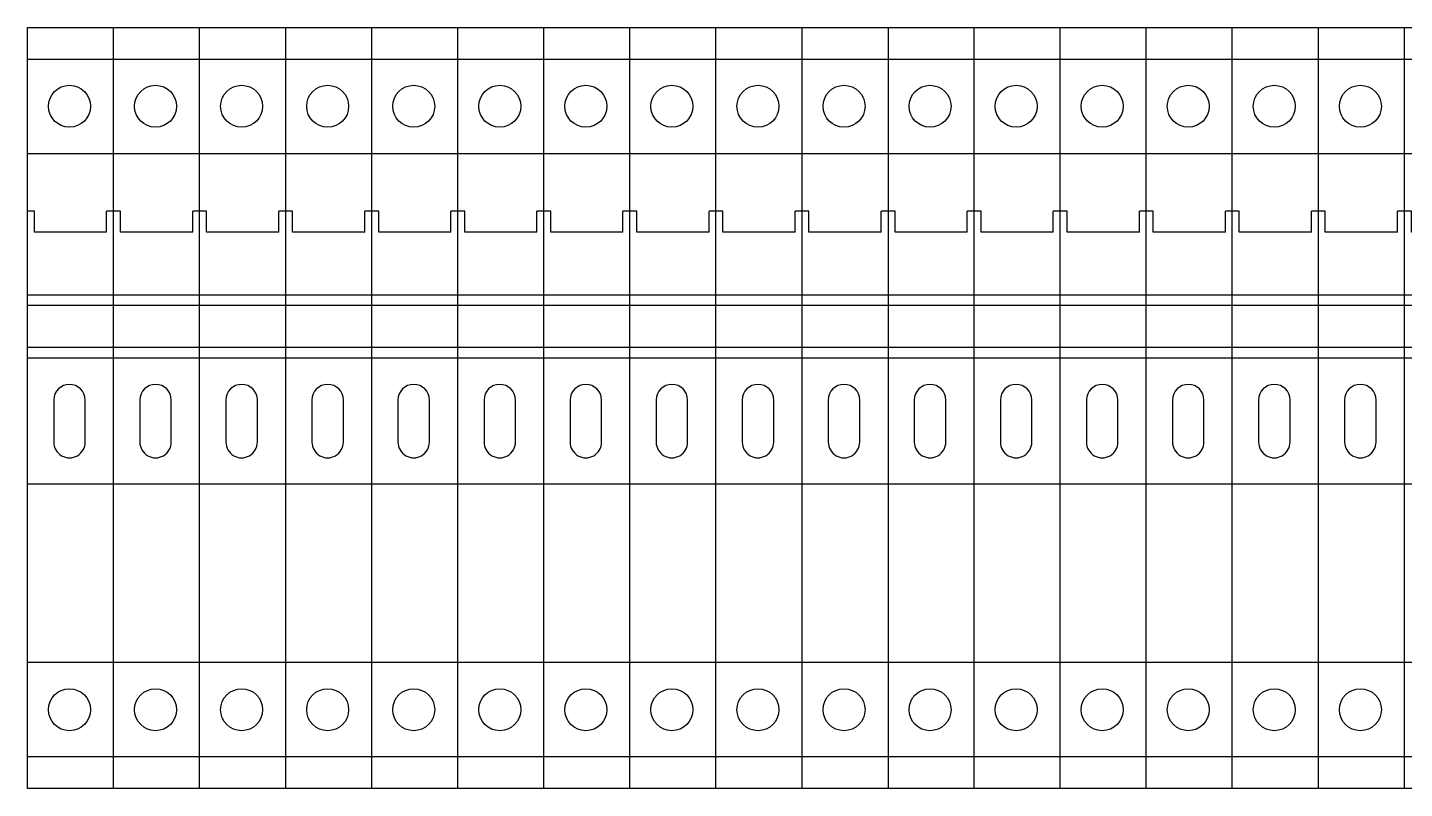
# Model space of a CAD drawing. Header units: millimetres. Extents: x 2268 to 4339, y 1619 to 2163.
# Drawn here: x 3458 to 3589.2, y 1623.5 to 1696 of the extents above; entities that cross this region are included whole.
import ezdxf

# ---------------------------------------------------------------- set-up
doc = ezdxf.new("R2010")
doc.units = ezdxf.units.MM
doc.set_wipeout_variables(frame=1)
doc.layers.add('47ELEC-205-EQUIP', color=5, linetype='Continuous')

# ---------------------------------------------------------------- blocks, each defined once
blk = doc.blocks.new('boenra de piso FC')
blk.add_wipeout([(-36.25, 0), (-36.25, -8.2), (36.25, -8.2), (36.25, 0)]).dxf.layer = '47ELEC-205-EQUIP'
blk.add_wipeout([(-36.25, -8.2), (-36.25, 0), (36.25, 0), (36.25, -8.2)]).dxf.layer = '47ELEC-205-EQUIP'
at = {"layer": '47ELEC-205-EQUIP'}
for p, q in [((-36.25, 0), (36.25, 0)), ((-36.25, -8.2), (-36.25, 0)), ((-33.25, -8.2), (-33.25, 0)), ((-24.25, -8.2), (-24.25, 0)), ((-18.75, 0), (-18.75, -0.66)), ((7.25, 0), (7.25, -8.2)), ((24.25, 0), (24.25, -8.2)), ((33.25, 0), (33.25, -8.2)), ((36.25, 0), (36.25, -8.2)), ((-16.75, -0.66), (-18.75, -0.66)), ((-16.75, -0.66), (-16.75, -7.54)), ((-10.75, 0), (-10.75, -8.2)), ((-9.75, 0), (-9.75, -8.2)), ((-5.75, 0), (-5.75, -8.2)), ((-4.75, 0), (-4.75, -8.2)), ((3.25, -2.7), (-0.75, -2.7)), ((-0.75, -5.7), (3.25, -5.7)), ((-18.75, -7.54), (-18.75, -8.2)), ((-16.75, -7.54), (-18.75, -7.54)), ((36.25, -8.2), (-36.25, -8.2))]:
    blk.add_line(p, q, dxfattribs=at)
for centre in [(-28.75, -4.2), (28.75, -4.2)]:
    blk.add_circle(centre, 2, dxfattribs=at)
for centre, start, end in [((-0.75, -4.2), 90, 270), ((3.25, -4.2), 270, 90)]:
    blk.add_arc(centre, 1.5, start, end, dxfattribs=at)

msp = doc.modelspace()

# ---------------------------------------------------------------- block references
at = {"layer": '47ELEC-205-EQUIP', "rotation": 270}
for p in [(3466.15, 1659.73), (3548.15, 1659.73)]:
    msp.add_blockref('boenra de piso FC', p, dxfattribs=at)

# ---------------------------------------------------------------- next in the draw order: block references
for p in [(3474.35, 1659.73), (3556.35, 1659.73)]:
    msp.add_blockref('boenra de piso FC', p, dxfattribs=at)

# ---------------------------------------------------------------- next in the draw order: block references
for p in [(3482.55, 1659.73), (3564.55, 1659.73)]:
    msp.add_blockref('boenra de piso FC', p, dxfattribs=at)

# ---------------------------------------------------------------- next in the draw order: block references
for p in [(3490.75, 1659.73), (3572.75, 1659.73)]:
    msp.add_blockref('boenra de piso FC', p, dxfattribs=at)

# ---------------------------------------------------------------- next in the draw order: block references
for p in [(3498.95, 1659.73), (3580.95, 1659.73)]:
    msp.add_blockref('boenra de piso FC', p, dxfattribs=at)

# ---------------------------------------------------------------- next in the draw order: block references
for p in [(3507.15, 1659.73), (3589.15, 1659.73)]:
    msp.add_blockref('boenra de piso FC', p, dxfattribs=at)

# ---------------------------------------------------------------- next in the draw order: block references
for p in [(3515.35, 1659.73), (3597.35, 1659.73)]:
    msp.add_blockref('boenra de piso FC', p, dxfattribs=at)

# ---------------------------------------------------------------- next in the draw order: block references
msp.add_blockref('boenra de piso FC', (3523.55, 1659.73), dxfattribs=at)

# ---------------------------------------------------------------- next in the draw order: block references
msp.add_blockref('boenra de piso FC', (3531.75, 1659.73), dxfattribs=at)

# ---------------------------------------------------------------- next in the draw order: block references
msp.add_blockref('boenra de piso FC', (3539.95, 1659.73), dxfattribs=at)

doc.saveas('drawing.dxf')
